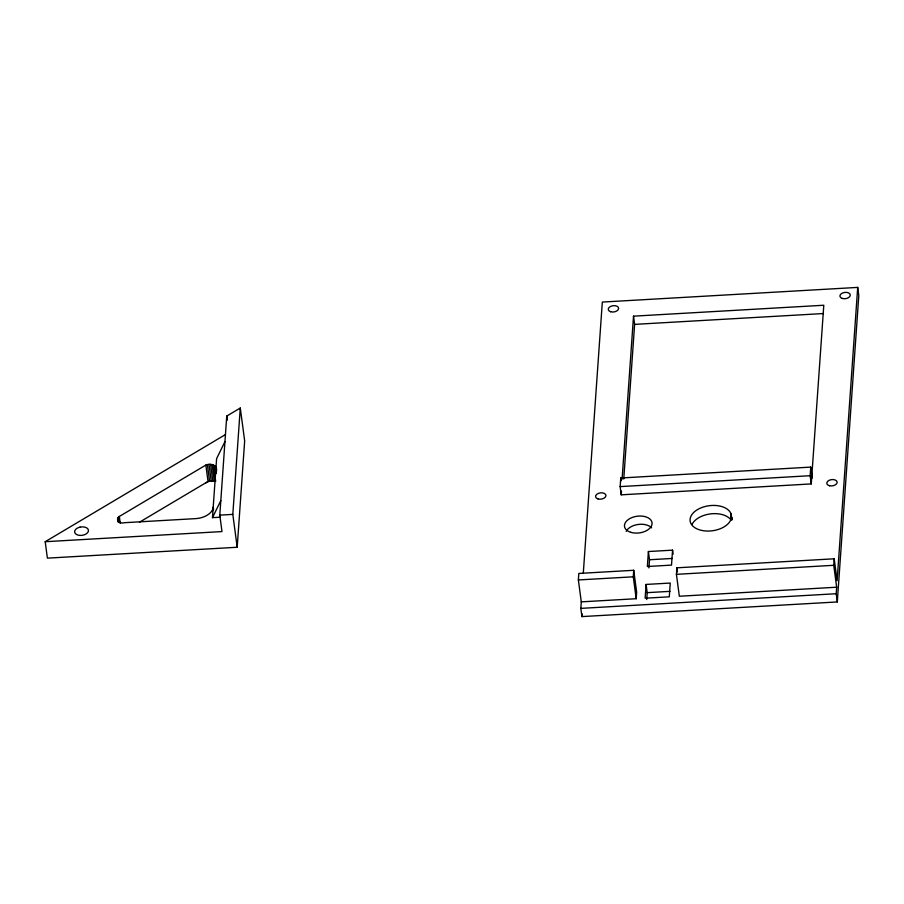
<?xml version="1.0" encoding="UTF-8"?>
<svg xmlns="http://www.w3.org/2000/svg" width="904" height="904" viewBox="0 0 904 904"><rect width="100%" height="100%" fill="white"/><g stroke="black" fill="none" stroke-linecap="round" stroke-linejoin="round"><path stroke-width="1.36" d="M216.508 471.402C217.864 464.984 210.429 463.006 205.852 465.074L120.413 515.811C114.322 518.116 119.633 524.569 124.402 522.704L195.219 518.647A17.074 10.351 -7.6 0 0 213.22 507.02L216.61 458.633L224.96 441.593M220.373 517.201L212.474 517.653L213.22 507.02L213.581 509.754M45.2 541.711L221.988 531.575L219.796 515.133L226.746 416.066L240.283 408.032L244.668 440.892L237.198 547.259L47.392 558.141L45.2 541.711L225.311 434.654M237.198 547.259L232.814 514.387L240.283 408.032M581.283 601.861L578.368 579.95L578.82 573.441L633.727 570.288L636.653 592.199L636.201 598.719L581.283 601.861L580.831 608.381L581.927 616.596L837.296 601.94L858.8 295.619L857.704 287.404L602.324 302.06L583.317 572.899M581.927 616.596L582.119 613.782M622.076 479.21L633.523 316.163L823.793 305.247L811.25 483.922L621.24 494.827L620.144 486.612L620.754 478.001L810.752 467.108L812.221 478.058M621.24 494.827L621.5 491.143M623.76 478.996L634.619 324.378L633.523 316.163M636.201 598.719L633.275 576.808L633.727 570.288M646.1 584.436L645.128 598.199L669.288 596.821L670.248 583.057L646.1 584.436L647.196 592.651L646.71 599.533M648.405 551.53L647.354 566.503L671.514 565.113L672.565 550.152L648.405 551.53L649.501 559.745L648.925 567.915M834.189 558.796L833.737 565.305L836.663 587.216L679.345 596.244L676.418 574.334L676.87 567.814L834.189 558.796L837.115 580.707L857.704 287.404M731.472 517.235L730.94 513.619A20.837 12.633 -7.6 0 0 707.968 505.89A20.837 12.633 -7.6 0 0 690.068 520.478A20.837 12.633 -7.6 0 0 709.595 531.021L710.171 530.987A20.837 12.633 -7.6 0 0 731.472 517.235L731.788 519.642L731.494 516.873M811.25 483.922L810.154 475.707L810.752 467.108M837.296 601.94L836.2 593.725L836.663 587.216M212.474 517.653L220.813 500.624M205.536 482.951L209.57 481.052L215.683 481.425L213.491 464.984M139.521 522.184L207.717 481.662M634.619 324.378L823.476 313.541M620.144 486.612L810.154 475.707M219.796 515.133L232.814 514.387M649.501 559.745L672.316 558.446M578.368 579.95L633.275 576.808M676.418 574.334L833.737 565.305M647.196 592.651L670.011 591.352M580.831 608.381L836.2 593.725M731.788 519.642L730.94 513.619L731.833 519.969M676.87 567.814L677.424 571.927M672.565 550.152L673.107 554.254M620.754 478.001L621.116 480.747M226.746 416.066L227.299 420.179M215.457 466.385L216.372 473.233M214.621 465.605L215.717 473.82M212.124 464.566L214.316 480.996M210.598 464.351L212.79 480.781M208.993 464.373L211.186 480.804M207.378 464.611L209.57 481.052M205.852 465.074L208.044 481.504M119.328 516.455L120.243 523.303M118.458 517.212L119.181 522.681M117.848 518.037L118.39 522.15M117.531 518.907L117.893 521.642M692.023 524.478A20.837 12.633 -7.6 0 1 709.764 513.992A20.837 12.633 -7.6 0 1 730.116 518.896M626.189 531.349A13.899 8.418 -7.6 0 1 638.156 524.456A13.899 8.418 -7.6 0 1 651.614 527.846M80.038 527.134L78.343 527.653A6.949 4.215 -7.6 0 0 74.795 532.625L75.405 533.62A6.949 4.215 -7.6 0 0 83.044 535.157L84.739 534.637A6.949 4.215 -7.6 0 0 88.038 529.145A6.949 4.215 -7.6 0 0 80.038 527.134M630.845 532.332A13.899 8.418 -7.6 0 0 652.066 523.778A13.899 8.418 -7.6 0 0 631.885 517.596A13.899 8.418 -7.6 0 0 630.845 532.332M610.663 311.744A5.209 3.153 -7.6 0 0 618.619 308.535A5.209 3.153 -7.6 0 0 611.047 306.219A5.209 3.153 -7.6 0 0 610.663 311.744M842.325 298.456A5.209 3.153 -7.6 0 0 850.28 295.246A5.209 3.153 -7.6 0 0 842.709 292.93A5.209 3.153 -7.6 0 0 842.325 298.456M597.962 498.918A5.209 3.153 -7.6 0 0 605.929 495.708A5.209 3.153 -7.6 0 0 598.358 493.392A5.209 3.153 -7.6 0 0 597.962 498.918M829.601 485.764A5.209 3.153 -7.6 0 0 837.138 482.148A5.209 3.153 -7.6 0 0 829.16 480.306A5.209 3.153 -7.6 0 0 829.601 485.764"/></g></svg>
